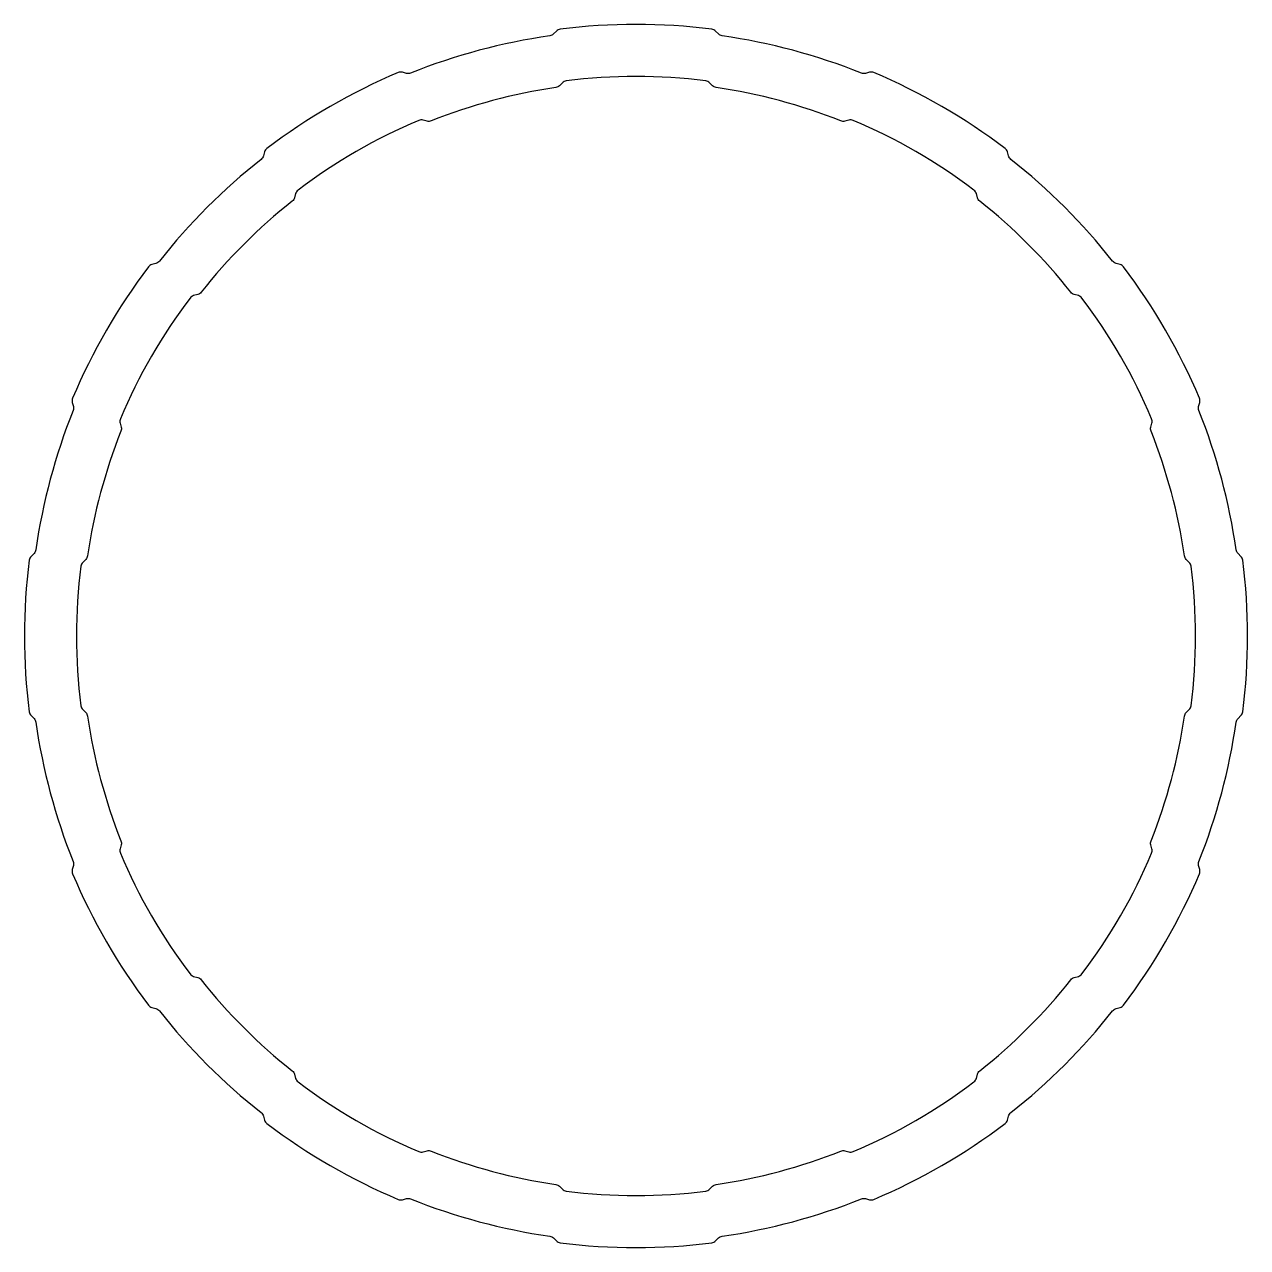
# Model space of a CAD drawing. Extents: x 145.9 to 192.9, y 191.4 to 238.4.
import ezdxf

# ---------------------------------------------------------------- set-up
doc = ezdxf.new("R2010")
doc.units = 0
doc.layers.get('0').update_dxf_attribs({"linetype": 'CONTINUOUS'})

msp = doc.modelspace()

# ---------------------------------------------------------------- linework, layer by layer
at = {"ltscale": 2}
for points in [[(188.123, 200.679, 0.062255), (191.038, 205.727, 0.166783), (191.049, 205.889), (191.008, 206.044, -0.162053), (191.017, 206.202, 0.059584), (192.449, 211.547, -0.162053), (192.52, 211.688), (192.634, 211.802, 0.166783), (192.705, 211.948, 0.062255), (192.705, 217.777, 0.166783), (192.634, 217.923), (192.52, 218.036, -0.162053), (192.449, 218.178, 0.059584), (191.017, 223.523, -0.162053), (191.008, 223.68), (191.049, 223.836, 0.166783), (191.038, 223.997, 0.062255), (188.123, 229.046, 0.166783), (187.989, 229.136), (187.834, 229.178, -0.162053), (187.702, 229.265, 0.059584), (183.789, 233.178, -0.162053), (183.702, 233.31), (183.66, 233.465, 0.166783), (183.57, 233.599, 0.062255), (178.521, 236.514, 0.166783), (178.36, 236.525), (178.204, 236.484, -0.162053), (178.047, 236.493, 0.059584), (172.702, 237.925, -0.162053), (172.561, 237.996), (172.447, 238.11, 0.166783), (172.301, 238.181, 0.062255), (166.472, 238.181, 0.166783), (166.326, 238.11), (166.212, 237.996, -0.162053), (166.071, 237.925, 0.059584), (160.726, 236.493, -0.162053), (160.568, 236.484), (160.413, 236.525, 0.166783), (160.251, 236.514, 0.062255), (155.203, 233.599, 0.166783), (155.112, 233.465), (155.071, 233.31, -0.162053), (154.984, 233.178, 0.059584), (151.071, 229.265, -0.162053), (150.939, 229.178), (150.784, 229.136, 0.166783), (150.649, 229.046, 0.062255), (147.735, 223.997, 0.166783), (147.723, 223.836), (147.765, 223.68, -0.162053), (147.756, 223.523, 0.059584), (146.323, 218.178, -0.162053), (146.253, 218.036), (146.139, 217.923, 0.166783), (146.068, 217.777, 0.062255), (146.068, 211.948, 0.166783), (146.139, 211.802), (146.253, 211.688, -0.162053), (146.323, 211.547, 0.059584), (147.756, 206.202, -0.162053), (147.765, 206.044), (147.723, 205.889, 0.166783), (147.735, 205.727, 0.062255), (150.649, 200.679, 0.166783), (150.784, 200.588), (150.939, 200.547, -0.162053), (151.071, 200.46, 0.059584), (154.984, 196.547, -0.162053), (155.071, 196.415), (155.112, 196.26, 0.166783), (155.203, 196.125, 0.062255), (160.251, 193.211, 0.166783), (160.413, 193.199), (160.568, 193.241, -0.162053), (160.726, 193.232, 0.059584), (166.071, 191.799, -0.162053), (166.212, 191.729), (166.326, 191.615, 0.166783), (166.472, 191.544, 0.062255), (172.301, 191.544, 0.166783), (172.447, 191.615), (172.561, 191.729, -0.162053), (172.702, 191.799, 0.059584), (178.047, 193.232, -0.162053), (178.204, 193.241), (178.36, 193.199, 0.166783), (178.521, 193.211, 0.062255), (183.57, 196.125, 0.166783), (183.66, 196.26), (183.702, 196.415, -0.162053), (183.789, 196.547, 0.059584), (187.702, 200.46, -0.162053), (187.834, 200.547), (187.989, 200.588, 0.166783)], [(148.054, 217.544, 0.062597), (148.054, 212.181, 0.166608), (148.125, 212.036), (148.24, 211.921, -0.161431), (148.311, 211.781, 0.058368), (149.593, 206.993, -0.161431), (149.602, 206.836), (149.561, 206.68, 0.166608), (149.572, 206.518, 0.062597), (152.253, 201.874, 0.166608), (152.387, 201.784), (152.544, 201.742, -0.161431), (152.675, 201.655, 0.058368), (156.18, 198.151, -0.161431), (156.266, 198.02), (156.308, 197.863, 0.166608), (156.398, 197.729, 0.062597), (161.042, 195.048, 0.166608), (161.204, 195.036), (161.36, 195.078, -0.161431), (161.517, 195.069, 0.058368), (166.305, 193.786, -0.161431), (166.445, 193.716), (166.56, 193.601, 0.166608), (166.705, 193.53, 0.062597), (172.068, 193.53, 0.166608), (172.213, 193.601), (172.328, 193.716, -0.161431), (172.468, 193.786, 0.058368), (177.255, 195.069, -0.161431), (177.412, 195.078), (177.569, 195.036, 0.166608), (177.731, 195.048, 0.062597), (182.374, 197.729, 0.166608), (182.465, 197.863), (182.507, 198.02, -0.161431), (182.593, 198.151, 0.058368), (186.098, 201.655, -0.161431), (186.229, 201.742), (186.385, 201.784, 0.166608), (186.52, 201.874, 0.062597), (189.201, 206.518, 0.166608), (189.212, 206.68), (189.17, 206.836, -0.161431), (189.18, 206.993, 0.058368), (190.462, 211.781, -0.161431), (190.533, 211.921), (190.647, 212.036, 0.166608), (190.719, 212.181, 0.062597), (190.719, 217.544, 0.166608), (190.647, 217.689), (190.533, 217.804, -0.161431), (190.462, 217.944, 0.058368), (189.18, 222.731, -0.161431), (189.17, 222.888), (189.212, 223.045, 0.166608), (189.201, 223.206, 0.062597), (186.52, 227.85, 0.166608), (186.385, 227.941), (186.229, 227.983, -0.161431), (186.098, 228.069, 0.058368), (182.593, 231.574, -0.161431), (182.507, 231.705), (182.465, 231.861, 0.166608), (182.374, 231.996, 0.062597), (177.731, 234.677, 0.166608), (177.569, 234.688), (177.412, 234.646, -0.161431), (177.255, 234.656, 0.058368), (172.468, 235.938, -0.161431), (172.328, 236.009), (172.213, 236.123, 0.166608), (172.068, 236.195, 0.062597), (166.705, 236.195, 0.166608), (166.56, 236.123), (166.445, 236.009, -0.161431), (166.305, 235.938, 0.058368), (161.517, 234.656, -0.161431), (161.36, 234.646), (161.204, 234.688, 0.166608), (161.042, 234.677, 0.062597), (156.398, 231.996, 0.166608), (156.308, 231.861), (156.266, 231.705, -0.161431), (156.18, 231.574, 0.058368), (152.675, 228.069, -0.161431), (152.544, 227.983), (152.387, 227.941, 0.166608), (152.253, 227.85, 0.062597), (149.572, 223.206, 0.166608), (149.561, 223.045), (149.602, 222.888, -0.161431), (149.593, 222.731, 0.058368), (148.311, 217.944, -0.161431), (148.24, 217.804), (148.125, 217.689, 0.166608)]]:
    msp.add_lwpolyline(points, format="xyb", close=True, dxfattribs=at)

doc.saveas('drawing.dxf')
